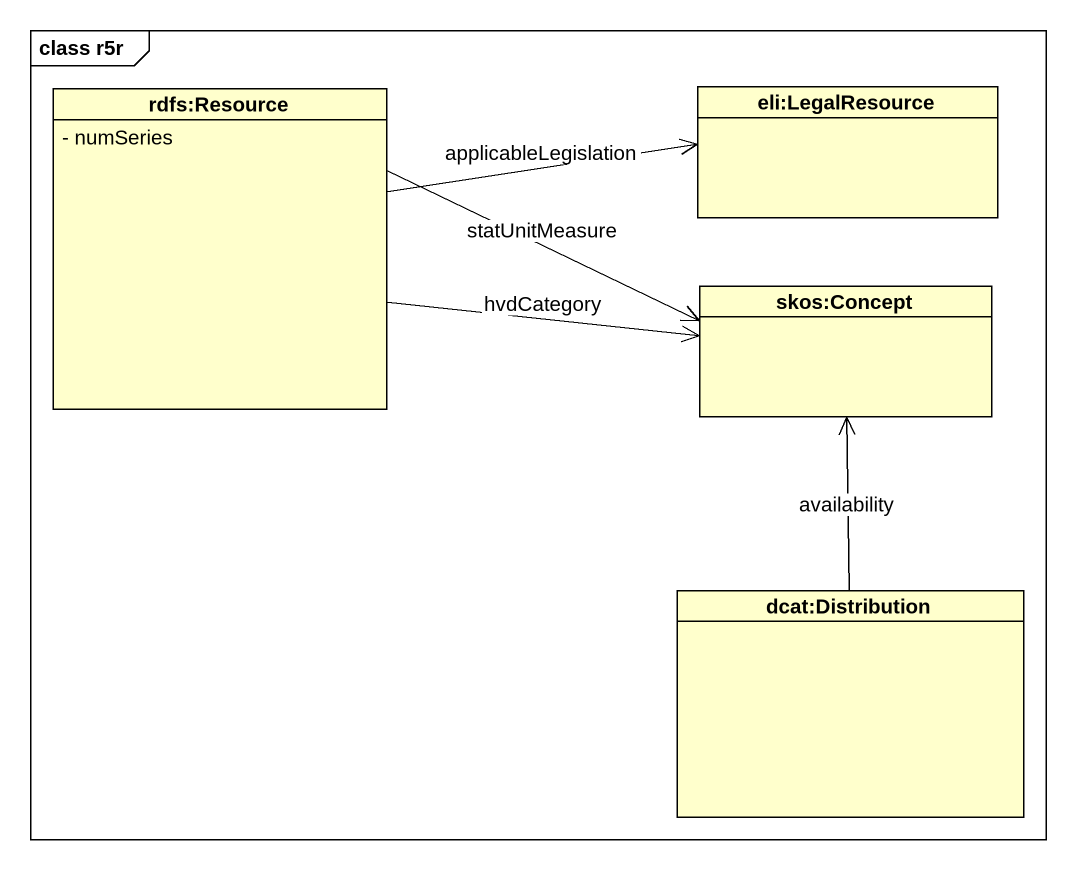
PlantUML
@startuml
mainframe class r5r
hide circle
hide empty members
skinparam classAttributeIconSize 0
class "rdfs:Resource" as rdfs_Resource {
  - numSeries
}
class "eli:LegalResource" as eli_LegalResource
class "skos:Concept" as skos_Concept
class "dcat:Distribution" as dcat_Distribution
rdfs_Resource -right-> eli_LegalResource : applicableLegislation
rdfs_Resource -right-> skos_Concept : hvdCategory
rdfs_Resource -right-> skos_Concept : statUnitMeasure
dcat_Distribution -up-> skos_Concept : availability
@enduml
